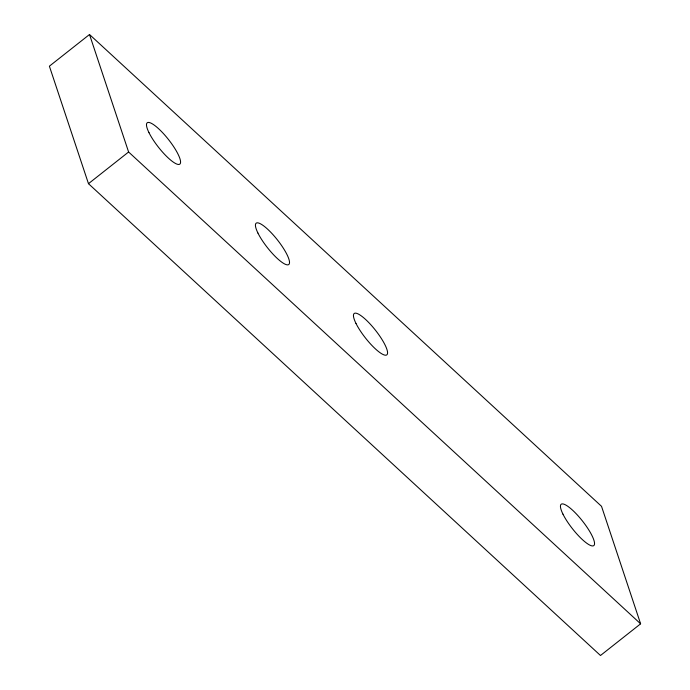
<?xml version="1.0" encoding="UTF-8"?>
<svg xmlns="http://www.w3.org/2000/svg" width="690" height="690" viewBox="0 0 690 690"><rect width="100%" height="100%" fill="white"/><g stroke="black" fill="none" stroke-linecap="round" stroke-linejoin="round"><path stroke-width="1.03" d="M89.51 34.5L49.387 66.18L88.475 183.678L600.49 655.5L640.613 623.82L601.525 506.322L89.51 34.5L128.599 151.99L640.613 623.82M88.475 183.678L128.599 151.99M257.948 233.082A26.332 6.322 51.7 0 0 287.471 264.865A26.332 6.322 51.7 0 0 271.972 233.539A26.332 6.322 51.7 0 0 257.948 233.082M355.988 323.438A26.332 6.322 51.7 0 0 385.52 355.212A26.332 6.322 51.7 0 0 370.021 323.886A26.332 6.322 51.7 0 0 355.988 323.438M562.971 514.171A26.332 6.322 51.7 0 0 592.503 545.945A26.332 6.322 51.7 0 0 577.004 514.628A26.332 6.322 51.7 0 0 562.971 514.171M149.006 132.696A26.332 6.322 51.7 0 0 178.538 164.47A26.332 6.322 51.7 0 0 163.038 133.153A26.332 6.322 51.7 0 0 149.006 132.696"/></g></svg>
